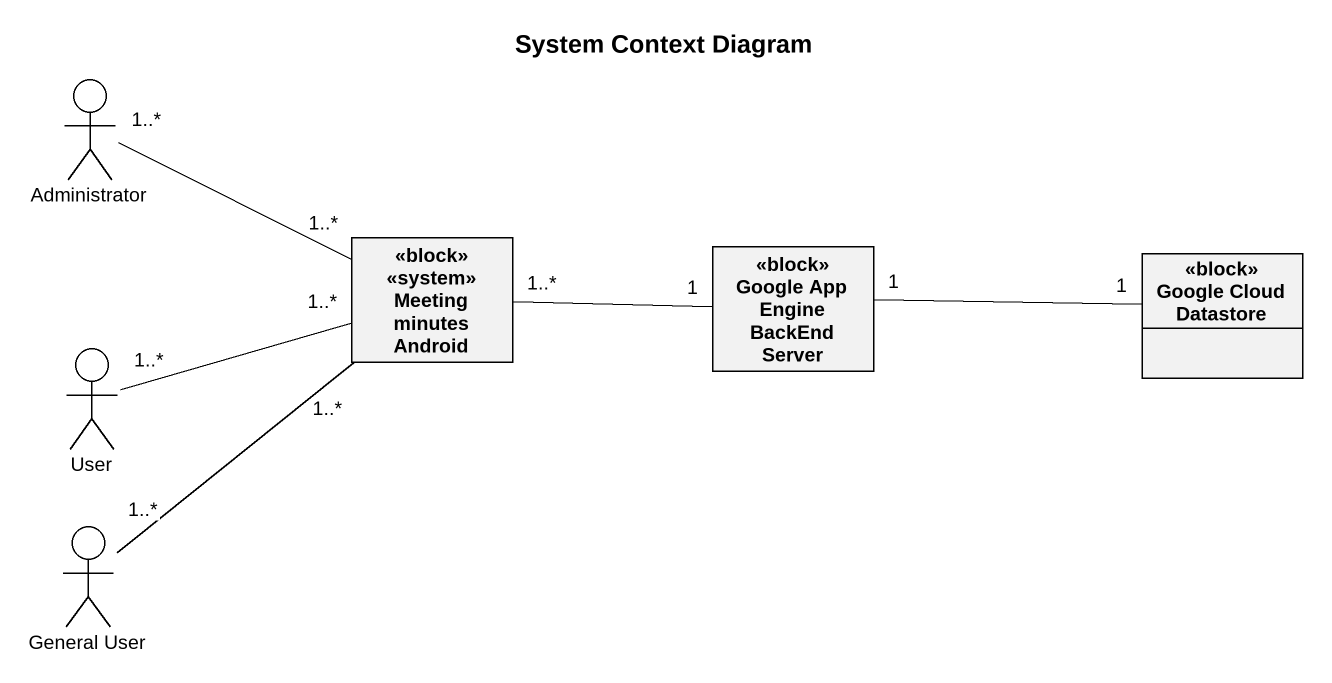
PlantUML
@startuml
title System Context Diagram
allowmixing
hide circle
hide empty members
actor Administrator
class "<<block>> <<system>> Meeting minutes Android" as block_system_Meeting
class "<<block>> Google App Engine BackEnd Server" as block_Google_App_Engine
class "<<block>> Google Cloud Datastore" as block_Google_Cloud_Datastore
actor User
actor "General User" as General_User
Administrator "1..*" -right- "1..*" block_system_Meeting
block_system_Meeting "1..*" -right- "1" block_Google_App_Engine
block_system_Meeting "1..*" -left- "1..*" User
block_system_Meeting "1..*" -- "1..*" General_User
block_Google_App_Engine "1" -right- "1" block_Google_Cloud_Datastore
@enduml
